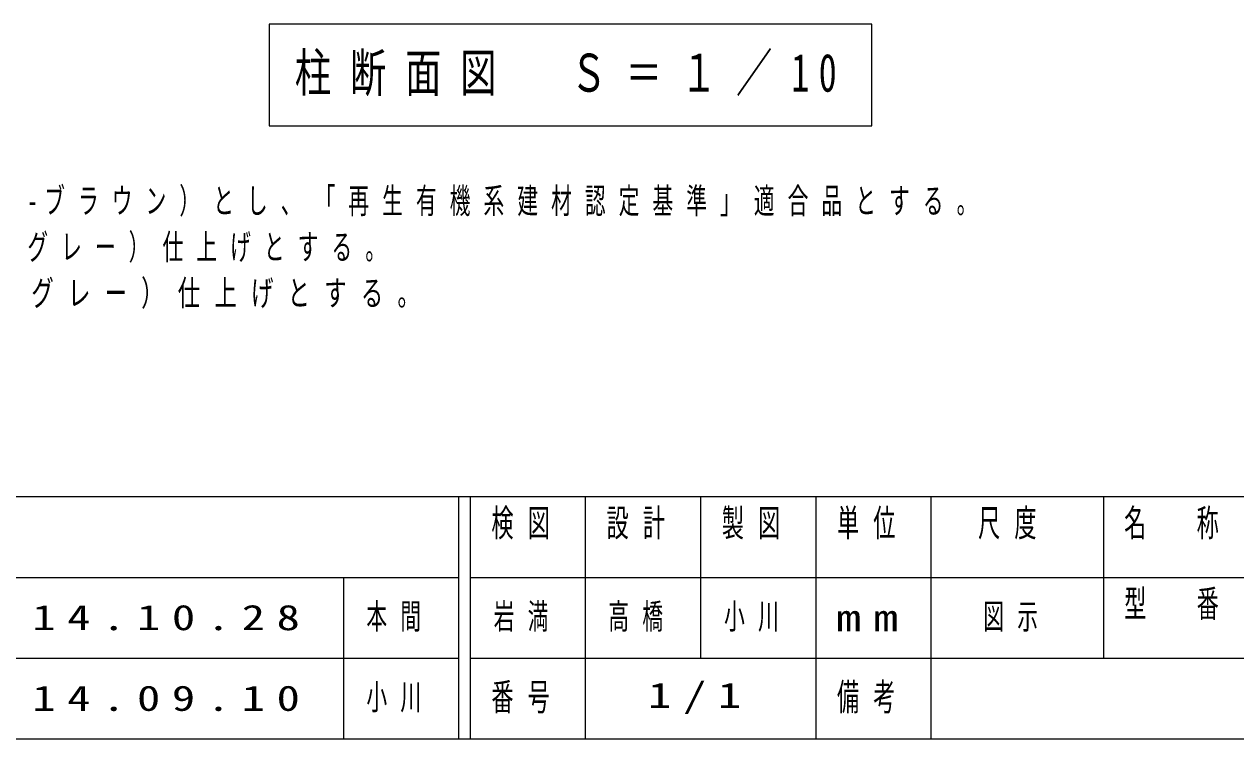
# Model space of a CAD drawing. Units: millimetres on the paper, with parts at other scales. Extents: x -385 to 0, y 0 to 267.
# Drawn here: x -281.2 to -176, y 0 to 62 of the extents above; entities that cross this region are included whole.
import ezdxf

# ---------------------------------------------------------------- set-up
doc = ezdxf.new("R2010")
doc.units = ezdxf.units.MM
doc.layers.add('1_10', color=3, linetype='Continuous', lineweight=25)
doc.layers.add('NAKAMURA図枠', color=7, linetype='Continuous', lineweight=13)
doc.layers.add('99', color=7, linetype='Continuous')
doc.layers.add('CLASS1', color=7, linetype='Continuous')
doc.styles.add('ＭＳ ゴシック', font='')
doc.styles.get('ＭＳ ゴシック').set_extended_font_data('MS Gothic')

msp = doc.modelspace()

# ---------------------------------------------------------------- linework, layer by layer
at = {"layer": '1_10', "color": 7, "lineweight": 13}
for p, q in [((-259.936, 61.975), (-259.936, 53.175)), ((-207.636, 61.975), (-259.936, 61.975)), ((-207.636, 53.175), (-207.636, 61.975)), ((-259.936, 53.175), (-207.636, 53.175))]:
    msp.add_line(p, q, dxfattribs=at)
at = {"layer": 'NAKAMURA図枠', "color": 20, "lineweight": 25}
for p, q in [((-385, 21), (0, 21)), ((-385, 0), (0, 0))]:
    msp.add_line(p, q, dxfattribs=at)
at = {"layer": 'NAKAMURA図枠', "color": 3, "lineweight": 25}
for p, q in [((-243.5, 21), (-243.5, 0)), ((-242.5, 21), (-242.5, 0)), ((-232.5, 21), (-232.5, 7)), ((-222.5, 21), (-222.5, 7)), ((-212.5, 21), (-212.5, 0)), ((-202.5, 21), (-202.5, 7)), ((-187.5, 21), (-187.5, 7)), ((-187.5, 14), (-70, 14)), ((-242.5, 7), (0, 7)), ((-202.5, 7), (-202.5, 0))]:
    msp.add_line(p, q, dxfattribs=at)
at = {"layer": 'NAKAMURA図枠'}
for p, q in [((-385, 14), (-243.5, 14)), ((-253.5, 14), (-253.5, 0)), ((-242.5, 14), (-187.5, 14)), ((-385, 7), (-243.5, 7)), ((-232.5, 7), (-232.5, 0))]:
    msp.add_line(p, q, dxfattribs=at)

# ---------------------------------------------------------------- texts
at = {"layer": '1_10', "color": 7, "insert": (-233.786, 57.575), "char_height": 3.299, "attachment_point": 5, "style": 'ＭＳ ゴシック'}
msp.add_mtext('\\T1.52;\\W0.7;柱断面図\u3000Ｓ＝１／10', dxfattribs=at)
at = {"layer": '99', "char_height": 2.199, "style": 'ＭＳ ゴシック'}
for s, insert, attachment_point in [('\\T1.5;\\W1.35;14.10.28', (-280.5, 10.5), 4), ('\\T1.64;\\W0.6;本間', (-251.5, 10.5), 4), ('\\T1.64;\\W0.6;岩満', (-237.5, 10.5), 5), ('\\T1.64;\\W0.6;高橋', (-230.5, 10.5), 4), ('\\T1.64;\\W0.6;小川', (-217.5, 10.5), 5), ('\\T1.64;\\W0.6;図示', (-195, 10.5), 5), ('\\T1.5;\\W1.35;14.09.10', (-280.5, 3.5), 4), ('\\T1.64;\\W0.6;小川', (-251.5, 3.5), 4), ('\\T1.5;\\W1.35;1/1', (-222.5, 3.5), 5)]:
    msp.add_mtext(s, dxfattribs=dict(at, insert=insert, attachment_point=attachment_point))
at = {"layer": 'CLASS1', "char_height": 2.199, "attachment_point": 7, "style": 'ＭＳ ゴシック'}
for s, insert in [('\\T1.63;\\W0.6;合成木材は、木粉入り再生プラスチック（ポリプロピレン系、色：サンディ-ブラウン）とし、「再生有機系建材認定基準」適合品とする。', (-380.669, 45.281)), ('\\T1.63;\\W0.6;鋼材は、電気亜鉛メッキ処理の上、ポリエステル樹脂粉体塗装（チャコールグレー）仕上げとする。', (-380.669, 41.281)), ('\\T1.63;\\W0.65;キャップは、鋳鉄FC200とし、メラミン樹脂塗料焼付塗装（チャコールグレー）仕上げとする。', (-380.669, 37.281))]:
    msp.add_mtext(s, dxfattribs=dict(at, insert=insert))
at = {"layer": 'NAKAMURA図枠', "char_height": 2.346, "style": 'ＭＳ ゴシック'}
for s, insert, attachment_point in [('\\T1.64;\\W0.6;検図', (-237.5, 19.9), 2), ('\\T1.64;\\W0.6;設計', (-227.5, 19.9), 2), ('\\T1.64;\\W0.6;製図', (-217.5, 19.9), 2), ('\\T1.64;\\W0.6;単位', (-207.5, 19.9), 2), ('\\T1.64;\\W0.6;尺度', (-195.25, 19.9), 2), ('\\T1.64;\\W0.6;名\u3000称', (-181, 19.9), 2), ('\\T1.64;\\W0.6;型\u3000番', (-181, 12.9), 2), ('\\T1.5;\\W1.35;mm', (-207.5, 10.5), 5), ('\\T1.64;\\W0.6;番号', (-237.5, 3.5), 5), ('\\T1.64;\\W0.6;備考', (-207.5, 3.5), 5)]:
    msp.add_mtext(s, dxfattribs=dict(at, insert=insert, attachment_point=attachment_point))

doc.saveas('drawing.dxf')
